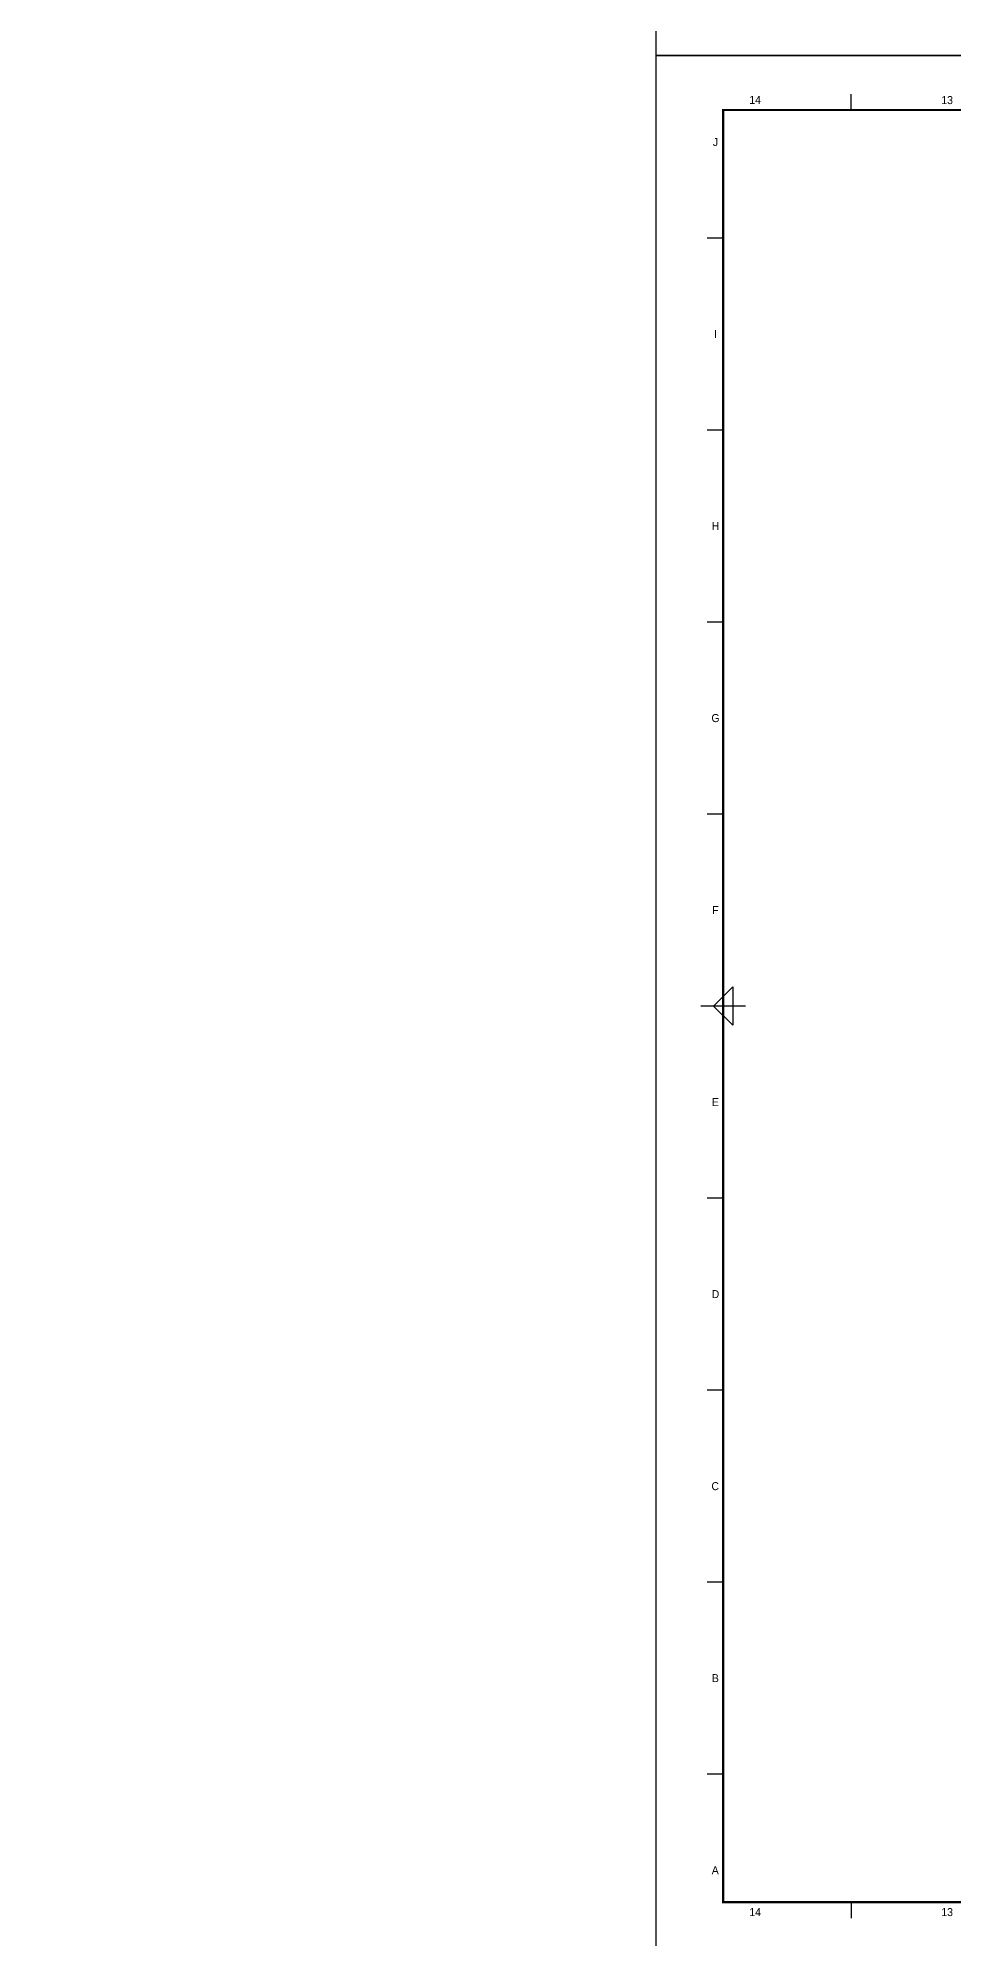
# Model space of a CAD drawing. Header units: millimetres. Extents: x -24416 to 92204, y -190080 to 23760.
# Drawn here: x -7723 to 3726, y -23540 to 220 of the extents above; entities that cross this region are included whole.
import ezdxf
from ezdxf.enums import TextEntityAlignment as Align
from ezdxf.xclip import XClip

# ---------------------------------------------------------------- set-up
doc = ezdxf.new("R2010")
doc.units = ezdxf.units.MM
doc.header["$LTSCALE"] = 50
doc.header["$XCLIPFRAME"] = 0
doc.linetypes.add('CEN', pattern=[62, 60, -1, 0, -1])
doc.linetypes.add('HID', pattern=[2.5, 1.5, -1])
for name, color, linetype in [('AA-BORD-FORM', 7, 'Continuous'), ('AA-BORD-TEXT', 3, 'Continuous'), ('CEN_CON', 1, 'CEN'), ('CEN_WALL', 12, 'CEN'), ('dan1', 7, 'HID'), ('바닥타일', 8, 'Continuous')]:
    doc.layers.add(name, color=color, linetype=linetype)
doc.layers.add('MC', color=135, linetype='Continuous', plot=False)
doc.styles.add('HAUD01', font='Dotum.ttf')

# ---------------------------------------------------------------- blocks, each defined once
blk = doc.blocks.new('XR-FORM 청주월명')
at = {"layer": 'AA-BORD-FORM', "color": 2}
for p, q in [((61, 577), (61, 582)), ((21, 537), (16, 537)), ((21, 477), (16, 477)), ((21, 417), (16, 417)), ((21, 357), (16, 357)), ((28, 297), (14, 297)), ((21, 237), (16, 237)), ((21, 177), (16, 177)), ((21, 117), (16, 117)), ((21, 57), (16, 57)), ((61, 17), (61, 12))]:
    blk.add_line(p, q, dxfattribs=at)
at = {"layer": 'AA-BORD-FORM', "color": 1}
blk.add_lwpolyline([(0, 0), (841, 0), (841, 594), (0, 594)], close=True, dxfattribs=at)
at = {"layer": 'AA-BORD-FORM', "color": 2, "const_width": 0.682}
blk.add_lwpolyline([(21, 17), (21, 577), (821, 577), (821, 17)], close=True, dxfattribs=at)
at = {"layer": 'AA-BORD-FORM', "color": 2}
blk.add_lwpolyline([(24, 291), (18, 297), (24, 303)], close=True, dxfattribs=at)
at = {"layer": 'AA-BORD-TEXT', "color": 7, "style": 'HAUD01'}
for s, p in [('14', (31, 580.17)), ('13', (91, 580.1)), ('J', (18.63, 567)), ('I', (18.67, 507)), ('H', (18.63, 447)), ('G', (18.63, 387)), ('F', (18.61, 327)), ('E', (18.61, 267)), ('D', (18.61, 207)), ('C', (18.54, 147)), ('B', (18.58, 87)), ('A', (18.54, 27)), ('14', (31, 13.9)), ('13', (91, 13.9))]:
    blk.add_text(s, height=2.5, dxfattribs=at).set_placement(p, align=Align.MIDDLE_CENTER)
blk = doc.blocks.new('U-76A(기본)', base_point=(206307, 38575))
at = {"layer": '바닥타일'}
h = blk.add_hatch(dxfattribs=at)
h.set_pattern_fill('_USER', color=256, scale=300, double=1, pattern_type=0)
h.set_pattern_definition([(0, (0, 0), (0, 300), []), (90, (0, 0), (-300, 2e-14), [])])
edge = h.paths.add_edge_path()
edge.add_arc((218422, 40025), 690, 180.0011, 270.4126)
edge.add_line((218427, 39335), (218427, 38775))
edge.add_line((218427, 38775), (206432, 38775))
edge.add_line((206432, 38775), (206432, 39880))
edge.add_line((206432, 39880), (216782, 39880))
edge.add_line((216782, 39880), (216782, 40055))
edge.add_line((216782, 40055), (218422, 40055))
edge.add_line((218422, 40055), (218422, 40025))
edge.add_line((218422, 40025), (217732, 40025))
at = {"layer": 'CEN_CON'}
blk.add_line((206307, 38575), (220942, 38575), dxfattribs=at)
at = {"layer": 'CEN_WALL'}
blk.add_line((206307, 40075), (216702, 40075), dxfattribs=at)
at = {"layer": 'dan1'}
for points in [[(212172, 44800), (206432, 44800)], [(206432, 40540), (211972, 40540)]]:
    blk.add_lwpolyline(points, dxfattribs=at)
at = {"layer": 'MC'}
for p, q in [((212282, 42480), (206307, 42480)), ((206307, 40280), (216702, 40280))]:
    blk.add_line(p, q, dxfattribs=at)

msp = doc.modelspace()

# ---------------------------------------------------------------- block references
at = {"xscale": 40, "yscale": 40, "zscale": 40}
for p in [(0, 0), (0, -23760)]:
    msp.add_blockref('XR-FORM 청주월명', p, dxfattribs=at)
ref = msp.add_blockref('U-76A(기본)', (6912, -19532), dxfattribs=dict(xscale=-1))
XClip(ref).set_block_clipping_path([(195472.1148688775, 38275.3918016901), (207712.2513423408, 54601.9840850835)])

doc.saveas('drawing.dxf')
